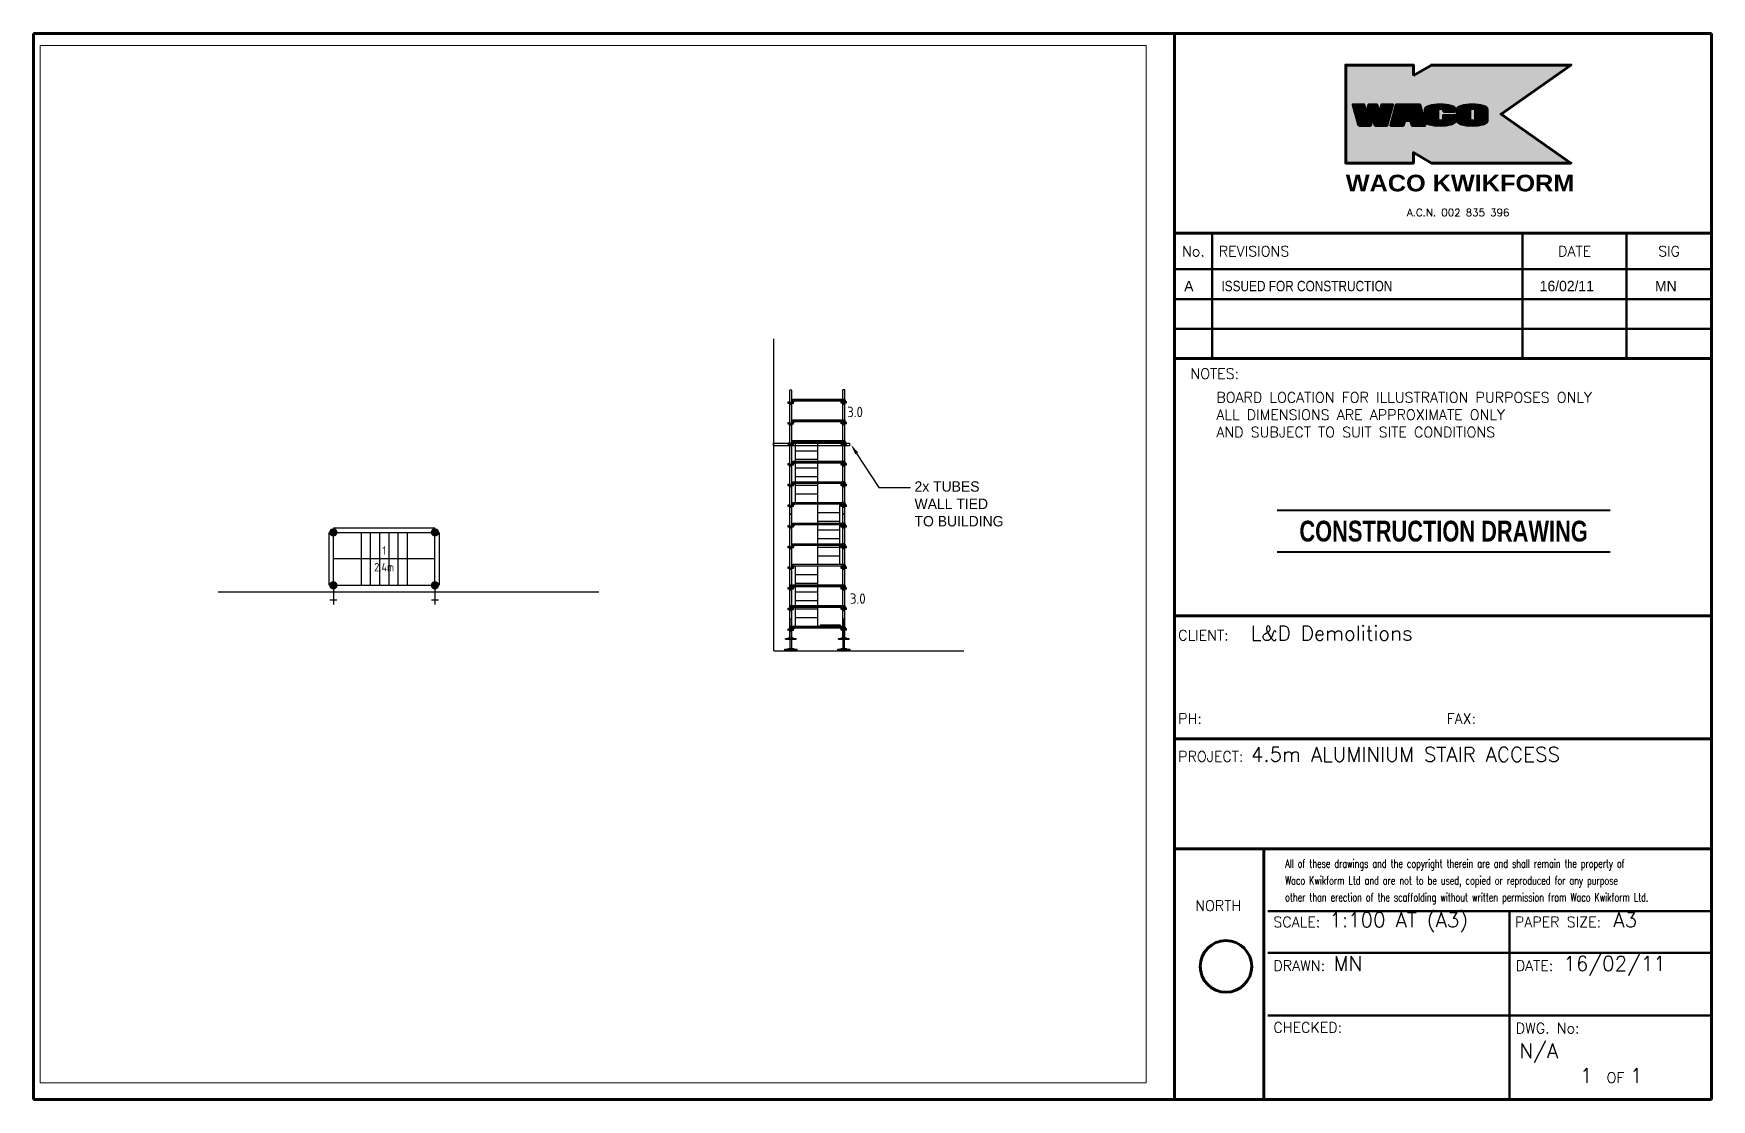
# Paper-space layout 'WACO Kwikform A3 Drawing Sheet No Ledgen' of a CAD drawing. Header units: millimetres. Extents: x 0 to 403, y 0 to 256.
# The model-space entities are those that its viewports show. They can reach past a viewport. Long polylines and large blocks are cut down to what shows.
import ezdxf
from ezdxf import colors
from ezdxf.entities.mleader import LeaderData, LeaderLine
from ezdxf.enums import TextEntityAlignment as Align
from ezdxf.math import Vec2, Vec3

# ---------------------------------------------------------------- set-up
doc = ezdxf.new("R2010")
doc.units = ezdxf.units.MM
doc.linetypes.add('KwikScaf_DASHED', pattern=[3.75, 2.5, -1.25])
doc.linetypes.add('KwikScaf_Line', pattern=[1, 1, 0])
doc.layers.get('0').update_dxf_attribs({"linetype": 'CONTINUOUS'})
for name, color, linetype in [('CONSTRUCTION', 7, 'CONTINUOUS'), ('KwikScaf Matrix', 7, 'CONTINUOUS'), ('KwikScaf Schematic', 7, 'CONTINUOUS'), ('KwikScaf Sections', 7, 'CONTINUOUS'), ('RED', 8, 'CONTINUOUS')]:
    doc.layers.add(name, color=color, linetype=linetype)
for name, color, linetype, lineweight in [('Sheet 018', 10, 'CONTINUOUS', 18), ('Sheet 025', 7, 'CONTINUOUS', 25), ('Sheet 035', 5, 'CONTINUOUS', 35), ('Sheet 050', 130, 'CONTINUOUS', 50), ('Sheet 070', 180, 'CONTINUOUS', 70)]:
    doc.layers.add(name, color=color, linetype=linetype, lineweight=lineweight)
doc.layers.add('Viewport', color=7, linetype='CONTINUOUS', plot=False)
doc.styles.add('ARCH', font='archd.shx', dxfattribs={"height": 250})
doc.styles.add('KwikScaf ISO', font='isocp.shx')
doc.styles.add('ROMANS', font='romans')
doc.styles.add('STAMP', font='ARIALBD.TTF')
doc.styles.add('WACO', font='')
doc.styles.get('WACO').set_extended_font_data('Arial Black')
pattern_1 = [(0, (0, 0), (0, 0.174625), [0.127, -0.047625]), (90, (0, 0), (-0.174625, 1.069234422681163e-17), [0.127, -0.047625])]

# ---------------------------------------------------------------- blocks, each defined once
blk = doc.blocks.new('REVDES')
at = {"style": 'ARCH'}
for tag, p in [('01', (2.307452727952295, 1.872837048815029)), ('03', (87.68326290768528, 1.872837048815029)), ('04', (115.3727178601732, 1.872837048815029))]:
    blk.add_attdef(tag, p, '', height=2.5, dxfattribs=at)
at = {"style": 'ARCH', "width": 0.85}
blk.add_attdef('02', (11.24883436304526, 1.872837048815029), '', height=2.5, dxfattribs=at)
blk = doc.blocks.new('CONSTRUCT')
at = {"layer": 'RED', "const_width": 100}
for points in [[(-7999.999999999993, 1000.000000000002), (8000.000000000007, 1000.000000000002)], [(-8000, -1000), (8000, -999.9999999999964)]]:
    blk.add_lwpolyline(points, dxfattribs=at)
at = {"layer": 'RED', "style": 'STAMP', "width": 0.75}
blk.add_text('CONSTRUCTION DRAWING', height=1000, dxfattribs=at).set_placement((0, 0), align=Align.MIDDLE)
blk = doc.blocks.new('REVISED TITLE')
at = {"layer": 'Sheet 025', "style": 'ROMANS'}
for s, p in [('CLIENT:', (-128.0498279852463, 110.1534623551543)), ('PH:', (-128.0498279852463, 90.15346235515432)), ('FAX:', (-63.59748607163732, 90.15346235515432)), ('PROJECT:', (-128.0498279852463, 81.06238052590771)), ('SCALE:', (-105.1948064830939, 41.33143520308323)), ('PAPER SIZE:', (-47.19480648309394, 41.33143520308323)), ('DRAWN:', (-105.1948064830939, 30.85301372103123)), ('DATE:', (-46.99157308244315, 30.85301372103123)), ('CHECKED:', (-105.1948064830939, 16.0386946920101)), ('DWG. No:', (-46.99157308244315, 15.85803246637835)), ('OF', (-25.1807061546387, 3.979074525860824))]:
    blk.add_text(s, height=2.5, dxfattribs=at).set_placement(p)
at = {"layer": 'Sheet 035', "style": 'ROMANS'}
for tag, p in [('CLIENT_CONTACT', (-110.6119119359905, 110.1534623551542)), ('COMPANY', (-110.6119119359905, 105.1534623551542)), ('ADDRESS_STREET', (-110.6119119359905, 100.1534623551542)), ('CITY', (-110.6119119359905, 95.15346235515423)), ('PHONE_NO.', (-110.6119119359905, 90.15346235515423)), ('FAX_NO.', (-46.1595700223815, 90.15346235515423)), ('PROJECT_TITLE:', (-110.6119119359905, 81.06238052590763)), ('PROJECT_DESCRIPTION', (-110.6119119359905, 76.06238052590763)), ('PROJECT_DESCRIPTION_2', (-110.6119119359905, 71.06238052590763)), ('PROJECT_DESCRIPTION_3', (-110.6119119359905, 66.06238052590763)), ('PROJECT_DESCRIPTION_4', (-110.6119119359905, 61.06238052590763)), ('SCALE', (-91.75689043383812, 41.33143520308315)), ('PAPER_SIZE', (-23.55522091750794, 41.33143520308315)), ('DRAFTSMAN', (-90.75689043383812, 30.85301372103115)), ('DATE', (-35.55365703318733, 30.85301372103115)), ('DWG_NO', (-46.15254205980159, 9.927966762711634))]:
    blk.add_attdef(tag, p, '', height=3.5, dxfattribs=at)
for tag, p in [('PAGE_NO.', (-30.05301076199925, 3.979074525860824)), ('OF_PAGES.', (-18.05301076199925, 3.979074525860824))]:
    blk.add_attdef(tag, text='', height=3.5, dxfattribs=at).set_placement(p, align=Align.CENTER)
blk = doc.blocks.new('WACO LOGO')
h = blk.add_hatch()
h.set_pattern_fill('ANGLE', color=140, scale=0.025, style=0)
h.set_pattern_definition(pattern_1)
h.paths.add_polyline_path([(493.6865790439111, 275.2650843444418), (494.2658797477366, 273.1031046849039), (497.0865245158074, 273.1031046849039), (498.4157824539661, 278.063962846476), (495.8186887724028, 278.063962846476), (495.2317538307079, 275.8734918233334), (494.6448188890133, 278.0639628464759), (492.7283391988088, 278.0639628464759), (492.1414042571141, 275.8734918233333), (491.554469315419, 278.0639628464759), (488.957375633856, 278.063962846476), (490.2866335720145, 273.1031046849039), (493.1072783400855, 273.1031046849039)])
h = blk.add_hatch()
h.set_pattern_fill('ANGLE', color=140, scale=0.025, style=0)
h.set_pattern_definition(pattern_1)
h.paths.add_polyline_path([(504.9649994299411, 278.063962846476), (499.3191983582365, 278.0639628464759), (497.9899404200778, 273.1031046849039), (501.0104786520712, 273.1031046849039), (501.332816473558, 274.3060858118931), (502.7867823868128, 274.3060858118931), (503.1091202082998, 273.1031046849039), (506.2942573680999, 273.1031046849039)])
h.paths.add_polyline_path([(502.142098894089, 276.7120773615401), (502.6042909886477, 274.9871529817897), (501.67990679953, 274.9871529817896)], flags=16)
h = blk.add_hatch()
h.set_pattern_fill('ANGLE', color=140, scale=0.025, style=0)
h.set_pattern_definition(pattern_1)
edge = h.paths.add_edge_path()
edge.add_ellipse((509.9696194084258, 276.8441062814665), major_axis=(-0.6583978019034475, 0), ratio=0.455651581965631, start_angle=180, end_angle=360, ccw=False)
edge.add_line((510.6280172103292, 276.8441062814661), (510.6280172103295, 276.4243361591614))
edge.add_line((510.6280172103295, 276.4243361591614), (513.4879303756703, 276.4243361591614))
edge.add_line((513.4879303756703, 276.4243361591614), (513.4879303756703, 276.9639628464759))
edge.add_ellipse((509.8772633327417, 276.963962846476), major_axis=(-3.610667042928525, 0), ratio=0.3046528486071202, start_angle=180, end_angle=360)
edge.add_line((506.2665962898132, 276.9639628464759), (506.2665962898134, 274.203104684903))
edge.add_ellipse((509.8772633327417, 274.2031046849039), major_axis=(-3.610667042928525, 0), ratio=0.3046528486071202, start_angle=0, end_angle=180)
edge.add_line((513.4879303756703, 274.2031046849042), (513.4879303756701, 275.4989191762972))
edge.add_line((513.4879303756701, 275.4989191762972), (510.6280172103296, 275.4989191762972))
edge.add_line((510.6280172103296, 275.4989191762972), (510.6280172103293, 274.4432469611477))
edge.add_ellipse((509.9696194084258, 274.4827713252667), major_axis=(-0.6583978019034475, 0), ratio=0.455651581965631, start_angle=0, end_angle=180, ccw=False)
edge.add_line((509.3112216065223, 274.4827713252665), (509.3112216065224, 276.8836306455854))
h = blk.add_hatch()
h.set_pattern_fill('ANGLE', color=140, scale=0.025, style=0)
h.set_pattern_definition(pattern_1)
edge = h.paths.add_edge_path()
edge.add_ellipse((517.5612923849794, 276.963962846476), major_axis=(-3.610667042928525, 0), ratio=0.3046528486071202, start_angle=180, end_angle=360)
edge.add_line((513.9506253420509, 276.9639628464758), (513.9506253420512, 274.2031046849027))
edge.add_ellipse((517.5612923849794, 274.2031046849039), major_axis=(-3.610667042928525, 0), ratio=0.3046528486071202, start_angle=0, end_angle=180)
edge.add_line((521.1719594279082, 274.2031046849049), (521.1719594279083, 276.9639628464747))
edge = h.paths.add_edge_path(flags=16)
edge.add_ellipse((517.6536484606638, 276.8441062814665), major_axis=(-0.6583978019034475, 0), ratio=0.455651581965631, start_angle=180, end_angle=360, ccw=False)
edge.add_line((518.3120462625673, 276.8441062814667), (518.312046262567, 274.4432469611473))
edge.add_ellipse((517.6536484606638, 274.4827713252667), major_axis=(-0.6583978019034475, 0), ratio=0.455651581965631, start_angle=0, end_angle=180, ccw=False)
edge.add_line((516.9952506587601, 274.4827713252678), (516.9952506587601, 276.8836306455852))
at = {"layer": 'Sheet 070'}
h = blk.add_hatch(color=51, dxfattribs=at)
h.paths.add_polyline_path([(501.67990679953, 274.9871529817896), (502.6042909886478, 274.9871529817897), (502.142098894089, 276.7120773615399)], flags=0)
h.paths.add_polyline_path([(506.2942573680998, 273.1031046849039), (504.9649994299411, 278.063962846476), (499.3191983582365, 278.0639628464759), (497.9899404200778, 273.1031046849039), (501.0104786520712, 273.1031046849039), (501.3328164735581, 274.3060858118931), (502.7867823868128, 274.3060858118931), (503.1091202082998, 273.1031046849039)], flags=16)
h.paths.add_polyline_path([(490.2866335720146, 273.1031046849039), (488.9573756338559, 278.063962846476), (491.5544693154191, 278.0639628464759), (492.1414042571141, 275.8734918233334), (492.728339198809, 278.063962846476), (494.6448188890131, 278.0639628464759), (495.2317538307079, 275.8734918233334), (495.8186887724028, 278.0639628464759), (498.4157824539661, 278.063962846476), (497.0865245158075, 273.1031046849039), (494.2658797477366, 273.1031046849039), (493.686579043911, 275.2650843444418), (493.1072783400855, 273.1031046849039)], flags=16)
h.paths.add_polyline_path([(503.4423537131524, 285.0615872322845), (503.4423537131527, 287.5615872322844), (487.1923537131524, 287.5615872322844), (487.1923537131527, 264.0615872322844), (503.4423537131527, 264.0615872322844), (503.4423537131524, 266.5615872322845), (507.7724807320747, 264.0615872322844), (541.2724807320747, 264.0615872322844), (524.4917416528549, 275.8115872322845), (541.2724807320747, 287.5615872322844), (507.7724807320747, 287.5615872322844)])
edge = h.paths.add_edge_path(flags=16)
edge.add_line((510.6280172103293, 274.4827713252667), (510.6280172103295, 275.4989191762972))
edge.add_line((510.6280172103295, 275.4989191762972), (513.4879303756702, 275.4989191762972))
edge.add_line((513.4879303756702, 275.4989191762972), (513.4879303756702, 274.2031046849039))
edge.add_ellipse((509.8772633327417, 274.2031046849039), major_axis=(-3.610667042928525, 0), ratio=0.3046528486071202, start_angle=0, end_angle=180, ccw=False)
edge.add_line((506.2665962898134, 274.2031046849039), (506.2665962898132, 276.963962846476))
edge.add_ellipse((509.8772633327417, 276.963962846476), major_axis=(-3.610667042928525, 0), ratio=0.3046528486071202, start_angle=180, end_angle=360, ccw=False)
edge.add_line((513.4879303756702, 276.963962846476), (513.4879303756702, 276.4243361591614))
edge.add_line((513.4879303756702, 276.4243361591614), (510.6280172103293, 276.4243361591614))
edge.add_line((510.6280172103295, 276.4243361591614), (510.6280172103293, 276.8441062814665))
edge.add_ellipse((509.9696194084258, 276.8441062814665), major_axis=(-0.6583978019034475, 0), ratio=0.455651581965631, start_angle=180, end_angle=360)
edge.add_line((509.3112216065224, 276.8441062814665), (509.3112216065224, 274.4827713252667))
edge.add_ellipse((509.9696194084258, 274.4827713252667), major_axis=(-0.6583978019034475, 0), ratio=0.455651581965631, start_angle=0, end_angle=180)
edge = h.paths.add_edge_path(flags=16)
edge.add_ellipse((517.5612923849794, 274.2031046849039), major_axis=(-3.610667042928525, 0), ratio=0.3046528486071202, start_angle=0, end_angle=180, ccw=False)
edge.add_line((513.9506253420511, 274.2031046849039), (513.9506253420509, 276.963962846476))
edge.add_ellipse((517.5612923849794, 276.963962846476), major_axis=(-3.610667042928525, 0), ratio=0.3046528486071202, start_angle=180, end_angle=360, ccw=False)
edge.add_line((521.1719594279082, 276.963962846476), (521.1719594279082, 274.2031046849039))
edge = h.paths.add_edge_path(flags=0)
edge.add_line((516.9952506587601, 276.8441062814665), (516.9952506587601, 274.4827713252667))
edge.add_ellipse((517.6536484606638, 274.4827713252667), major_axis=(-0.6583978019034475, 0), ratio=0.455651581965631, start_angle=0, end_angle=180)
edge.add_line((518.312046262567, 274.4827713252667), (518.3120462625673, 276.8441062814665))
edge.add_ellipse((517.6536484606638, 276.8441062814665), major_axis=(-0.6583978019034475, 0), ratio=0.455651581965631, start_angle=180, end_angle=360)
for p, q in [((506.2665962898132, 276.963962846476), (506.2665962898134, 274.2031046849039)), ((509.3112216065224, 276.8441062814665), (509.3112216065224, 274.4827713252667)), ((510.6280172103293, 276.8441062814665), (510.6280172103295, 276.4243361591614)), ((510.6280172103293, 276.4243361591614), (513.4879303756702, 276.4243361591614)), ((513.4879303756702, 276.4243361591614), (513.4879303756702, 276.963962846476)), ((513.9506253420509, 276.963962846476), (513.9506253420511, 274.2031046849039)), ((516.9952506587601, 276.8441062814665), (516.9952506587601, 274.4827713252667)), ((518.3120462625673, 276.8441062814665), (518.312046262567, 274.4827713252667)), ((521.1719594279082, 274.2031046849039), (521.1719594279082, 276.963962846476))]:
    blk.add_line(p, q, dxfattribs=at)
at = {"layer": 'Sheet 070', "color": 7}
blk.add_lwpolyline([(503.4423537131524, 285.0615872322845), (503.4423537131527, 287.5615872322844), (487.1923537131524, 287.5615872322844), (487.1923537131527, 264.0615872322844), (503.4423537131527, 264.0615872322844), (503.4423537131524, 266.5615872322845), (507.7724807320747, 264.0615872322844), (541.2724807320747, 264.0615872322844), (524.4917416528549, 275.8115872322845), (541.2724807320747, 287.5615872322844), (507.7724807320747, 287.5615872322844)], close=True, dxfattribs=at)
at = {"layer": 'Sheet 070'}
for points in [[(490.2866335720146, 273.1031046849039), (488.9573756338559, 278.063962846476), (491.5544693154191, 278.0639628464759), (492.1414042571141, 275.8734918233334), (492.728339198809, 278.063962846476), (494.6448188890131, 278.0639628464759), (495.2317538307079, 275.8734918233334), (495.8186887724028, 278.0639628464759), (498.4157824539661, 278.063962846476), (497.0865245158075, 273.1031046849039), (494.2658797477366, 273.1031046849039), (493.686579043911, 275.2650843444418), (493.1072783400855, 273.1031046849039), (490.2866335720146, 273.1031046849039)], [(506.2942573680998, 273.1031046849039), (504.9649994299411, 278.063962846476), (499.3191983582365, 278.0639628464759), (497.9899404200778, 273.1031046849039), (501.0104786520712, 273.1031046849039), (501.3328164735581, 274.3060858118931), (502.7867823868128, 274.3060858118931), (503.1091202082998, 273.1031046849039)], [(501.67990679953, 274.9871529817896), (502.6042909886478, 274.9871529817897), (502.142098894089, 276.7120773615399)]]:
    blk.add_lwpolyline(points, close=True, dxfattribs=at)
blk.add_lwpolyline([(510.6280172103293, 274.4827713252667), (510.6280172103295, 275.4989191762972), (513.4879303756702, 275.4989191762972), (513.4879303756702, 274.2031046849039)], dxfattribs=at)
for centre, major_axis, ratio in [((509.8772633327417, 276.963962846476), (-3.610667042928525, 0), 0.3046528486071202), ((517.5612923849794, 276.963962846476), (-3.610667042928525, 0), 0.3046528486071202), ((509.9696194084258, 276.8441062814665), (-0.6583978019034475, 0), 0.455651581965631), ((517.6536484606638, 276.8441062814665), (-0.6583978019034475, 0), 0.455651581965631)]:
    blk.add_ellipse(centre, major_axis=major_axis, ratio=ratio, start_param=3.141592653589793, end_param=6.283185307179586, dxfattribs=at)
at = {"layer": 'Sheet 070', "extrusion": (0, 0, -1)}
for centre, major_axis, ratio in [((509.8772633327417, 274.2031046849039), (-3.610667042928525, 0), 0.3046528486071202), ((509.9696194084258, 274.4827713252667), (-0.6583978019034475, 0), 0.455651581965631), ((517.5612923849794, 274.2031046849039), (-3.610667042928525, 0), 0.3046528486071202), ((517.6536484606638, 274.4827713252667), (-0.6583978019034475, 0), 0.455651581965631)]:
    blk.add_ellipse(centre, major_axis=major_axis, ratio=ratio, start_param=3.141592653589793, end_param=6.283185307179586, dxfattribs=at)
blk = doc.blocks.new('2D Standard 3 Metre')
at = {"layer": 'KwikScaf Matrix', "color": 0, "extrusion": (0, 1, 0)}
for p, q in [((-185, -24), (-185, 24)), ((-185, 23.99999999999991), (-8, 23.99999999999992)), ((-33, 15.69597828178985), (7, 15.69597828178985)), ((-33, 15.69597828178985), (-33, 5.802757619455262)), ((-33, 5.802757619455264), (-33, -5.802757619455335)), ((-8.000000000000064, 63.99999999999984), (-8.000000000000064, 59.5257798038556)), ((-8.000000000000064, 63.99999999999984), (31.99999999999994, 63.99999999999984)), ((-8.000000000000064, 59.5257798038556), (-8.000000000000064, 21.90045442319456)), ((-8.000000000000064, 21.90045442319456), (31.99999999999994, 21.90045442319456)), ((-8.000000000000064, 21.90045442319456), (-8.000000000000064, 18.15588790936921)), ((32, 18.15588790936921), (-8, 18.15588790936921)), ((7, 5.802757619455262), (7, 15.69597828178985)), ((7, -5.802757619455335), (7, 5.802757619455264)), ((31.99999999999994, 59.5257798038556), (31.99999999999994, 63.99999999999984)), ((31.99999999999994, 21.90045442319456), (31.99999999999994, 59.5257798038556)), ((32, 23.99999999999993), (487, 23.99999999999995)), ((31.99999999999994, 18.15588790936921), (31.99999999999994, 21.90045442319456)), ((462, 15.69597828178985), (462, 5.802757619455262)), ((462, 15.69597828178985), (502, 15.69597828178985)), ((462, 5.802757619455264), (462, -5.802757619455335)), ((486.9999999999999, 63.99999999999984), (486.9999999999999, 59.5257798038556)), ((486.9999999999999, 63.99999999999984), (526.9999999999999, 63.99999999999984)), ((486.9999999999999, 59.5257798038556), (486.9999999999999, 21.90045442319456)), ((486.9999999999999, 21.90045442319456), (526.9999999999999, 21.90045442319456)), ((486.9999999999999, 21.90045442319456), (486.9999999999999, 18.15588790936924)), ((526.9999999999998, 18.15588790936924), (487, 18.15588790936924)), ((502, 5.802757619455262), (502, 15.69597828178985)), ((502, -5.802757619455335), (502, 5.802757619455264)), ((526.9999999999999, 59.5257798038556), (526.9999999999999, 63.99999999999984)), ((526.9999999999999, 21.90045442319456), (526.9999999999999, 59.5257798038556)), ((527, 23.99999999999996), (982, 23.99999999999999)), ((526.9999999999999, 18.15588790936924), (526.9999999999999, 21.90045442319456)), ((957, 15.69597828178985), (997, 15.69597828178985)), ((957, 15.69597828178985), (957, 5.802757619455262)), ((957, 5.802757619455264), (957, -5.802757619455335)), ((981.9999999999999, 63.99999999999984), (981.9999999999999, 59.5257798038556)), ((981.9999999999999, 63.99999999999984), (1022, 63.99999999999984)), ((981.9999999999999, 59.5257798038556), (981.9999999999999, 21.90045442319456)), ((981.9999999999999, 21.90045442319456), (1022, 21.90045442319456)), ((981.9999999999999, 21.90045442319456), (981.9999999999999, 18.15588790936927)), ((1022, 18.15588790936927), (981.9999999999999, 18.15588790936927)), ((997, 5.802757619455262), (997, 15.69597828178985)), ((997, -5.802757619455335), (997, 5.802757619455264)), ((1022, 59.5257798038556), (1022, 63.99999999999984)), ((1022, 21.90045442319456), (1022, 59.5257798038556)), ((1022, 23.99999999999999), (1477, 24.00000000000001)), ((1022, 18.15588790936927), (1022, 21.90045442319456)), ((1452, 15.69597828178985), (1492, 15.69597828178985)), ((1452, 15.69597828178985), (1452, 5.802757619455262)), ((1452, 5.802757619455264), (1452, -5.802757619455335)), ((1477, 63.99999999999984), (1477, 59.5257798038556)), ((1477, 63.99999999999984), (1517, 63.99999999999984)), ((1477, 59.5257798038556), (1477, 21.90045442319456)), ((1477, 21.90045442319456), (1517, 21.90045442319456)), ((1477, 21.90045442319456), (1477, 18.1558879093693)), ((1517, 18.15588790936931), (1477, 18.1558879093693)), ((1492, 5.802757619455262), (1492, 15.69597828178985)), ((1492, -5.802757619455335), (1492, 5.802757619455264)), ((1517, 59.5257798038556), (1517, 63.99999999999984)), ((1517, 21.90045442319456), (1517, 59.5257798038556)), ((1517, 24.00000000000002), (1972, 24.00000000000005)), ((1517, 18.1558879093693), (1517, 21.90045442319456)), ((1947, 15.69597828178985), (1987, 15.69597828178985)), ((1947, 15.69597828178985), (1947, 5.802757619455262)), ((1947, 5.802757619455264), (1947, -5.802757619455335)), ((1972, 63.99999999999984), (1972, 59.5257798038556)), ((1972, 63.99999999999984), (2012, 63.99999999999984)), ((1972, 59.5257798038556), (1972, 21.90045442319456)), ((1972, 21.90045442319456), (2012, 21.90045442319456)), ((1972, 21.90045442319456), (1972, 18.15588790936933)), ((2012, 18.15588790936933), (1972, 18.15588790936933)), ((1987, 5.802757619455262), (1987, 15.69597828178985)), ((1987, -5.802757619455335), (1987, 5.802757619455264)), ((2012, 59.5257798038556), (2012, 63.99999999999984)), ((2012, 21.90045442319456), (2012, 59.5257798038556)), ((2012, 24.00000000000005), (2467, 24.00000000000007)), ((2012, 18.15588790936933), (2012, 21.90045442319456)), ((2442, 15.69597828178985), (2442, 5.802757619455262)), ((2442, 15.69597828178985), (2482, 15.69597828178985)), ((2442, 5.802757619455264), (2442, -5.802757619455335)), ((2467, 63.99999999999984), (2467, 59.5257798038556)), ((2467, 63.99999999999984), (2507, 63.99999999999984)), ((2467, 59.5257798038556), (2467, 21.90045442319456)), ((2467, 21.90045442319456), (2507, 21.90045442319456)), ((2467, 21.90045442319456), (2467, 18.15588790936936)), ((2507, 18.15588790936937), (2467, 18.15588790936936)), ((2482, 5.802757619455262), (2482, 15.69597828178985)), ((2482, -5.802757619455335), (2482, 5.802757619455264)), ((2507, 59.5257798038556), (2507, 63.99999999999984)), ((2507, 21.90045442319456), (2507, 59.5257798038556)), ((2507, 24.00000000000008), (2787, 24.0000000000001)), ((2507, 18.15588790936936), (2507, 21.90045442319456)), ((2787, 24.00000000000023), (2787, -23.99999999999977)), ((-185, -24.00000000000009), (-8, -24.00000000000008)), ((-33, -5.802757619455335), (-33, -15.69597828178984)), ((-33, -15.69597828178984), (7, -15.69597828178984)), ((-8, -18.15588790936935), (32, -18.15588790936935)), ((-8.000000000000064, -18.15588790936935), (-8.000000000000064, -21.90045442319479)), ((-8.000000000000064, -21.90045442319479), (-8.000000000000064, -59.52577980385585)), ((-8.000000000000064, -21.90045442319479), (31.99999999999994, -21.90045442319479)), ((-8.000000000000064, -59.52577980385584), (-8.000000000000064, -64.00000000000011)), ((-8.000000000000064, -64.00000000000011), (31.99999999999994, -64.00000000000011)), ((7, -15.69597828178984), (7, -5.802757619455335)), ((31.99999999999994, -21.90045442319479), (31.99999999999994, -18.15588790936934)), ((31.99999999999994, -59.52577980385585), (31.99999999999994, -21.90045442319479)), ((32, -24.00000000000007), (487, -24.00000000000005)), ((31.99999999999994, -64.00000000000011), (31.99999999999994, -59.52577980385584)), ((462, -5.802757619455335), (462, -15.69597828178984)), ((462, -15.69597828178984), (502, -15.69597828178984)), ((487, -18.15588790936932), (526.9999999999998, -18.15588790936932)), ((486.9999999999999, -18.15588790936931), (486.9999999999999, -21.90045442319479)), ((486.9999999999999, -21.90045442319479), (486.9999999999999, -59.52577980385585)), ((486.9999999999999, -21.90045442319479), (526.9999999999999, -21.90045442319479)), ((486.9999999999999, -59.52577980385584), (486.9999999999999, -64.00000000000011)), ((486.9999999999999, -64.00000000000011), (526.9999999999999, -64.00000000000011)), ((502, -15.69597828178984), (502, -5.802757619455335)), ((526.9999999999999, -21.90045442319479), (526.9999999999999, -18.15588790936931)), ((526.9999999999999, -59.52577980385585), (526.9999999999999, -21.90045442319479)), ((527, -24.00000000000004), (982, -24.00000000000001)), ((526.9999999999999, -64.00000000000011), (526.9999999999999, -59.52577980385584)), ((957, -5.802757619455335), (957, -15.69597828178984)), ((957, -15.69597828178984), (997, -15.69597828178984)), ((981.9999999999999, -18.15588790936929), (1022, -18.15588790936929)), ((981.9999999999999, -18.15588790936928), (981.9999999999999, -21.90045442319479)), ((981.9999999999999, -21.90045442319479), (981.9999999999999, -59.52577980385585)), ((981.9999999999999, -21.90045442319479), (1022, -21.90045442319479)), ((981.9999999999999, -59.52577980385584), (981.9999999999999, -64.00000000000011)), ((981.9999999999999, -64.00000000000011), (1022, -64.00000000000011)), ((997, -15.69597828178984), (997, -5.802757619455335)), ((1022, -21.90045442319479), (1022, -18.15588790936928)), ((1022, -59.52577980385585), (1022, -21.90045442319479)), ((1022, -24.00000000000001), (1477, -23.99999999999999)), ((1022, -64.00000000000011), (1022, -59.52577980385584)), ((1452, -5.802757619455335), (1452, -15.69597828178984)), ((1452, -15.69597828178984), (1492, -15.69597828178984)), ((1477, -18.15588790936926), (1517, -18.15588790936926)), ((1477, -18.15588790936926), (1477, -21.90045442319479)), ((1477, -21.90045442319479), (1477, -59.52577980385585)), ((1477, -21.90045442319479), (1517, -21.90045442319479)), ((1477, -59.52577980385584), (1477, -64.00000000000011)), ((1477, -64.00000000000011), (1517, -64.00000000000011)), ((1492, -15.69597828178984), (1492, -5.802757619455335)), ((1517, -21.90045442319479), (1517, -18.15588790936926)), ((1517, -59.52577980385585), (1517, -21.90045442319479)), ((1517, -23.99999999999998), (1972, -23.99999999999995)), ((1517, -64.00000000000011), (1517, -59.52577980385584)), ((1947, -5.802757619455335), (1947, -15.69597828178984)), ((1947, -15.69597828178984), (1987, -15.69597828178984)), ((1972, -18.15588790936923), (2012, -18.15588790936923)), ((1972, -18.15588790936923), (1972, -21.90045442319479)), ((1972, -21.90045442319479), (1972, -59.52577980385585)), ((1972, -21.90045442319479), (2012, -21.90045442319479)), ((1972, -59.52577980385584), (1972, -64.00000000000011)), ((1972, -64.00000000000011), (2012, -64.00000000000011)), ((1987, -15.69597828178984), (1987, -5.802757619455335)), ((2012, -21.90045442319479), (2012, -18.15588790936923)), ((2012, -59.52577980385585), (2012, -21.90045442319479)), ((2012, -23.99999999999995), (2467, -23.99999999999993)), ((2012, -64.00000000000011), (2012, -59.52577980385584)), ((2442, -5.802757619455335), (2442, -15.69597828178984)), ((2442, -15.69597828178984), (2482, -15.69597828178984)), ((2467, -18.1558879093692), (2507, -18.15588790936919)), ((2467, -18.1558879093692), (2467, -21.90045442319479)), ((2467, -21.90045442319479), (2467, -59.52577980385585)), ((2467, -21.90045442319479), (2507, -21.90045442319479)), ((2467, -59.52577980385584), (2467, -64.00000000000011)), ((2467, -64.00000000000011), (2507, -64.00000000000011)), ((2482, -15.69597828178984), (2482, -5.802757619455335)), ((2507, -21.90045442319479), (2507, -18.15588790936919)), ((2507, -59.52577980385585), (2507, -21.90045442319479)), ((2507, -23.99999999999992), (2787, -23.9999999999999)), ((2507, -64.00000000000011), (2507, -59.52577980385584))]:
    blk.add_line(p, q, dxfattribs=at)
blk = doc.blocks.new('2D Jack Adjustable Screw')
at = {"color": 0, "extrusion": (1, -1.836909530733566e-16, 2.304462926789514e-16)}
for p, q in [((-265.5, 100.0000000000001), (-273.5, 100.0000000000001)), ((-273.5, 100.0000000000001), (-273.5, -51.99999999999994)), ((-265.5, 100.0000000000001), (-265.5, -51.99999999999994)), ((-265.5, 42.50000000000004), (-40, 42.49999999999999)), ((-265.5, 5.500000000000057), (-40, 5.499999999999979)), ((-39.99999999999999, 87.74999999999997), (-34.99999999999999, 87.74999999999997)), ((-39.99999999999999, 87.74999999999997), (-40, 24)), ((-40, 24), (-40.00000000000001, -39.75000000000004)), ((-34.99999999999999, 151.5), (-19.99999999999999, 151.5)), ((-35, 62.24999999999994), (-34.99999999999999, 151.5)), ((-35, 62.24999999999997), (-20, 62.24999999999997)), ((-20, 62.24999999999994), (-19.99999999999999, 151.5)), ((-19.99999999999999, 87.74999999999997), (5.541343751046259e-15, 87.74999999999997)), ((-2.265521754571391e-15, 24), (5.541343751046259e-15, 87.74999999999997)), ((-3.82489686955305e-31, 42.49999999999998), (454.5, 42.49999999999991)), ((-1.007238726018905e-14, -39.75000000000004), (-2.265521754571391e-15, 24)), ((-7.888609052210118e-31, 5.499999999999964), (454.5, 5.499999999999908)), ((454.5, 23.99999999999991), (454.5, 42.49999999999991)), ((454.5, 5.499999999999908), (454.5, 23.99999999999991)), ((-265.5, -51.99999999999994), (-273.5, -51.99999999999994)), ((-40.00000000000001, -39.75000000000004), (-35.00000000000001, -39.75000000000004)), ((-20.00000000000001, -14.24999999999996), (-35.00000000000001, -14.24999999999995)), ((-35.00000000000005, -103.5), (-35.00000000000001, -14.24999999999995)), ((-35.00000000000005, -103.5), (-20.00000000000005, -103.5)), ((-20.00000000000005, -103.5), (-20.00000000000001, -14.24999999999996)), ((-20.00000000000001, -39.75000000000004), (-1.007238726018905e-14, -39.75000000000004))]:
    blk.add_line(p, q, dxfattribs=at)
blk = doc.blocks.new('2D Transom 1.2 Metre')
at = {"color": 0, "extrusion": (0, 1, -1.836909530733566e-16)}
for p, q in [((8.041122160552846e-30, 50.00000000000006), (20, 50.00000000000004)), ((8.041122160552846e-30, -24.99999999999996), (6.172840016915872e-14, 50.00000000000006)), ((50, 1.06581410364015e-14), (13.33333333333326, 0)), ((20, 50.00000000000006), (16.66666666666665, 25.0000000000001)), ((16.66666666666674, 25.00000000000009), (25, 25.00000000000007)), ((1197, 62.99999999999977), (25, 62.99999999999977)), ((25, 62.99999999999977), (25, 29.99999999999979)), ((1197, 29.99999999999978), (25, 29.99999999999978)), ((25, 29.99999999999978), (25, 24.99999999999976)), ((1197, 24.99999999999976), (25, 24.99999999999976)), ((50, 25.00000000000002), (49.99999999999999, 1.06581410364015e-14)), ((1172, 24.99999999999978), (1172, -2.309263891220326e-13)), ((1197, 29.99999999999979), (1197, 62.99999999999977)), ((1197, 24.99999999999976), (1197, 29.99999999999978)), ((1205.333333333333, 24.99999999999983), (1197, 24.99999999999982)), ((1202, 49.9999999999998), (1205.333333333333, 24.99999999999984)), ((1222, 49.9999999999998), (1202, 49.9999999999998)), ((1222, -25.00000000000023), (1222, 49.9999999999998)), ((10, -24.99999999999998), (8.041122160552846e-30, -24.99999999999997)), ((13.33333333333326, -3.552713678800501e-15), (9.999999999999934, -24.99999999999998)), ((1172, -2.309263891220326e-13), (1208.666666666667, -2.593480985524366e-13)), ((1208.666666666667, -2.593480985524366e-13), (1212, -25.00000000000023)), ((1212, -25.00000000000023), (1222, -25.00000000000023))]:
    blk.add_line(p, q, dxfattribs=at)
blk = doc.blocks.new('Aly Stair Section')
for p, q in [((0, 0), (0, -1446.999999999942)), ((531.6137957561295, 5.820766091346741e-11), (531.6137957561295, -1446.999999999942)), ((0, -206.7000000000116), (531.6137957561295, -206.7000000000116)), ((0, -413.4000000000233), (531.6137957561295, -413.4000000000233)), ((0, -620.1000000000349), (531.6137957561295, -620.1000000000349)), ((0, -826.8000000000466), (531.6137957561295, -826.8000000000466)), ((0, -1033.500000000058), (531.6137957561295, -1033.500000000058)), ((0, -1240.20000000007), (531.6137957561295, -1240.20000000007))]:
    blk.add_line(p, q)
blk = doc.blocks.new('Aly Stair Tower Section')
at = {"color": 3, "const_width": 50}
for points in [[(1440, 6003.270000000019, -1), (1390, 6003.270000000019, -1)], [(1440, 5508.270000000019, -1), (1390, 5508.270000000019, -1)], [(1440, 5013.270000000019, -1), (1390, 5013.270000000019, -1)], [(1440, 4518.270000000019, -1), (1390, 4518.270000000019, -1)], [(1440, 4023.26999999996, -1), (1390, 4023.26999999996, -1)], [(1440, 3528.270000000019, -1), (1390, 3528.270000000019, -1)], [(1440, 3031.270000000019, -1), (1390, 3031.270000000019, -1)], [(1440, 2536.270000000019, -1), (1390, 2536.270000000019, -1)], [(1440, 2041.270000000019, -1), (1390, 2041.270000000019, -1)], [(170, 1544.659999999974, -1), (120, 1544.659999999974, -1)], [(1440, 1546.26999999996, -1), (1390, 1546.26999999996, -1)], [(170, 1049.659999999974, -1), (120, 1049.659999999974, -1)], [(1440, 1051.270000000019, -1), (1390, 1051.270000000019, -1)], [(1440, 556.2700000000186, -1), (1390, 556.2700000000186, -1)]]:
    blk.add_lwpolyline(points, format="xyb", close=True, dxfattribs=at)
at = {"layer": 'KwikScaf Sections', "color": 3, "const_width": 50}
blk.add_lwpolyline([(170, 554, -1), (120, 554, -1)], format="xyb", close=True, dxfattribs=at)
at = {"layer": 'KwikScaf Sections', "color": 20}
for points in [[(1081.915119597223, 557.2700000000186), (851.9151195972227, 557.2700000000186), (851.9151195972227, 621.2700000000186), (1081.915119597223, 621.2700000000186)], [(1323.915119597223, 557.2700000000186), (1093.915119597223, 557.2700000000186), (1093.915119597223, 621.2700000000186), (1323.915119597223, 621.2700000000186)]]:
    blk.add_lwpolyline(points, close=True, dxfattribs=at)
at = {"layer": 'KwikScaf Sections', "color": 200}
for points in [[(290, 0), (0, 0), (0, 38), (290, 38)], [(1560, 2.270000000018626), (1270, 2.270000000018626), (1270, 40.27000000001863), (1560, 40.27000000001863)]]:
    blk.add_lwpolyline(points, close=True, dxfattribs=at)
at = {"color": 3, "xscale": -1}
for p in [(1391, 5974.270000000019), (1391, 5479.270000000019), (1391, 4984.270000000019), (1391, 4489.270000000019), (1391, 3994.26999999996), (1391, 3499.270000000019), (1391, 3002.270000000019), (1391, 2507.270000000019), (1391, 2012.270000000019), (1391, 1517.26999999996), (1391, 1022.270000000019), (1391, 527.2700000000186)]:
    blk.add_blockref('2D Transom 1.2 Metre', p, dxfattribs=at)
for p in [(248.3862042438705, 5009.26999999996), (780, 3522.26999999996), (248.3862042438705, 2037.26999999996)]:
    blk.add_blockref('Aly Stair Section', p)
at = {"layer": 'KwikScaf Sections', "color": 180, "xscale": -1, "rotation": 270}
for p in [(145, 3470), (1415, 3472.270000000019), (145, 498), (1415, 500.2700000000186)]:
    blk.add_blockref('2D Standard 3 Metre', p, dxfattribs=at)
at = {"layer": 'KwikScaf Sections', "color": 190, "xscale": -1, "rotation": 270}
for p in [(121, 311.5), (1391, 313.7700000000186)]:
    blk.add_blockref('2D Jack Adjustable Screw', p, dxfattribs=at)
at = {"layer": 'KwikScaf Sections', "color": 7, "style": 'KwikScaf ISO'}
for p in [(2158.876170339034, 5731.622460940969), (2224.889059327979, 1251.577588971704)]:
    blk.add_text('  3.0  ', height=250, dxfattribs=at).set_placement(p, align=Align.MIDDLE_RIGHT)

msp = doc.modelspace()

# ---------------------------------------------------------------- linework, layer by layer
for p, q in [((55691.68108501317, 2025.830797577757), (55691.68108501317, 9516.535553917893)), ((42353.60619225498, 3437.356465305122), (51490.61998535244, 3437.356465305122)), ((55691.68108501317, 2025.830797577757), (60257.59275467807, 2025.830797577757))]:
    msp.add_line(p, q)
at = {"color": 3}
for p, q in [((45032.19777001322, 3251.943909959729), (45203.04223392953, 3251.943909959729)), ((45117.62000197137, 3597.643338091435), (47556.62000197137, 3597.643338091435)), ((45117.62000197137, 3597.643338091435), (45117.62000197137, 3133.489816585839)), ((47471.19777001322, 3251.943909959729), (47642.04223392953, 3251.943909959729)), ((47556.62000197137, 3597.643338091435), (47556.62000197137, 3133.489816585839))]:
    msp.add_line(p, q, dxfattribs=at)
msp.add_lwpolyline([(55690.80108703805, 7006.449911805263), (57512.21537249407, 7006.449911805263), (57512.21537249407, 6942.143773776254), (55690.80108703805, 6942.143773776254)], close=True)
at = {"layer": 'KwikScaf Schematic', "color": 3, "linetype": 'KwikScaf_DASHED'}
for p, q in [((45017.62000197137, 3597.643338091439), (45017.62000197137, 4867.643338091439)), ((47556.62000197137, 4967.643338091439), (45117.62000197137, 4967.643338091439)), ((47656.62000197137, 4867.643338091439), (47656.62000197137, 3597.643338091439))]:
    msp.add_line(p, q, dxfattribs=at)
at = {"layer": 'KwikScaf Schematic', "color": 3, "linetype": 'KwikScaf_Line'}
for p, q in [((45117.62000197137, 4867.643338091439), (47556.62000197137, 4867.643338091439)), ((45117.62000197137, 3597.643338091439), (45117.62000197137, 4867.643338091439)), ((45782.80182015319, 4867.643338091439), (45782.80182015319, 3597.643338091439)), ((46004.52909288046, 4867.643338091439), (46004.52909288046, 3597.643338091439)), ((46226.25636560773, 4867.643338091439), (46226.25636560773, 3597.643338091439)), ((46447.98363833501, 4867.643338091439), (46447.98363833501, 3597.643338091439)), ((46669.71091106228, 4867.643338091439), (46669.71091106228, 3597.643338091439)), ((46891.43818378956, 4867.643338091439), (46891.43818378956, 3597.643338091439)), ((47556.62000197137, 3597.643338091439), (47556.62000197137, 4867.643338091439)), ((47556.62000197137, 4232.643338091439), (45117.62000197137, 4232.643338091439))]:
    msp.add_line(p, q, dxfattribs=at)
at = {"layer": 'KwikScaf Schematic', "color": 3, "linetype": 'KwikScaf_Line', "const_width": 100}
for points in [[(45117.62000197137, 4917.643338091439, -0.1989123673796598), (45152.9753410307, 4902.998677150766, -0.1989123673796582), (45167.62000197137, 4867.643338091439, -0.1989123673796596), (45152.9753410307, 4832.287999032112, -0.1989123673796604), (45117.62000197137, 4817.643338091439, -0.1989123673796604), (45082.26466291204, 4832.287999032112, -0.1989123673796596), (45067.62000197137, 4867.643338091439, -0.1989123673796582), (45082.26466291204, 4902.998677150766, -0.1989123673796598)], [(45117.62000197137, 3647.643338091439, -0.198912367379658), (45152.9753410307, 3632.998677150766, -0.198912367379658), (45167.62000197137, 3597.643338091439, -0.198912367379658), (45152.9753410307, 3562.287999032111, -0.198912367379658), (45117.62000197137, 3547.643338091439, -0.198912367379658), (45082.26466291204, 3562.287999032111, -0.198912367379658), (45067.62000197137, 3597.643338091439, -0.198912367379658), (45082.26466291204, 3632.998677150766, -0.198912367379658)]]:
    msp.add_lwpolyline(points, format="xyb", close=True, dxfattribs=at)
at = {"layer": 'KwikScaf Schematic', "color": 3, "linetype": 'KwikScaf_Line'}
for points in [[(47556.62000197137, 4917.643338091439, 100, 99.99999999999999, -0.1989123673796593), (47591.9753410307, 4902.998677150767, 99.99999999999999, 100, -0.1989123673796627), (47606.62000197137, 4867.643338091439, 100, 99.99999999999999, -0.1989123673796627), (47591.9753410307, 4832.287999032111, 99.99999999999999, 100, -0.1989123673796593), (47556.62000197137, 4817.643338091439, 100, 100, -0.1989123673796575), (47521.26466291204, 4832.287999032112, 100, 100, -0.1989123673796525), (47506.62000197137, 4867.643338091439, 100, 100, -0.1989123673796536), (47521.26466291204, 4902.998677150766, 100, 100, -0.1989123673796603)], [(47556.62000197137, 3647.643338091439, 100, 99.99999999999999, -0.1989123673796593), (47591.9753410307, 3632.998677150766, 99.99999999999999, 100, -0.1989123673796627), (47606.62000197137, 3597.643338091439, 100, 99.99999999999999, -0.1989123673796627), (47591.9753410307, 3562.287999032111, 99.99999999999999, 100, -0.1989123673796593), (47556.62000197137, 3547.643338091439, 100, 100, -0.1989123673796575), (47521.26466291204, 3562.287999032112, 100, 100, -0.1989123673796525), (47506.62000197137, 3597.643338091439, 100, 100, -0.1989123673796525), (47521.26466291204, 3632.998677150766, 100, 100, -0.1989123673796575)]]:
    msp.add_lwpolyline(points, format="xyseb", close=True, dxfattribs=at)

# ---------------------------------------------------------------- block references
msp.add_blockref('Aly Stair Tower Section', (55960.96774640586, 2025.830797577757))

# ---------------------------------------------------------------- texts
at = {"layer": 'KwikScaf Schematic', "style": 'KwikScaf ISO'}
for s, p in [('1', (46337.12000197137, 4432.643338091439)), ('2.4m', (46337.12000197137, 4032.643338091439))]:
    msp.add_text(s, height=200, dxfattribs=at).set_placement(p, align=Align.MIDDLE_CENTER)

# ---------------------------------------------------------------- leaders
ml = msp.add_multileader_mtext('Standard')
ml.set_content('2x TUBES\\PWALL TIED\\PTO BUILDING', color=256)
ml.set_leader_properties(color=256, linetype='ByLayer', lineweight=-1)
ml.build(insert=Vec2(0, 0))
ml.multileader.update_dxf_attribs({"text_right_attachment_type": 4, "dogleg_length": 0.36, "arrow_head_size": 250})
ctx = ml.context
ctx.base_point, ctx.char_height, ctx.arrow_head_size, ctx.landing_gap_size, ctx.plane_origin = Vec3(58973.99438556883, 5944.290935925223), 250, 250, 100, Vec3(57547.14157496444, 6974.363641175521)
ctx.right_attachment = 4
notes = []
notes.append((ctx, [(0, (1, 1, 0), (58973.63438556883, 5944.290935925223), (1, 0), 0.36, [(0, [(57547.14157496444, 6974.363641175521), (58216.33704094664, 5944.290935925223)], 0, [])])]))
ctx.mtext.insert, ctx.mtext.flow_direction = Vec3(59073.99438556883, 6094.290935925223), 5
for ctx, leaders in notes:
    for number, flags, end, landing, length, lines in leaders:
        leader = LeaderData()
        leader.index, (leader.has_last_leader_line, leader.has_dogleg_vector, leader.attachment_direction) = number, flags
        leader.last_leader_point, leader.dogleg_vector, leader.dogleg_length = Vec3(end), Vec3(landing), length
        for number, points, colour, breaks in lines:
            line = LeaderLine()
            line.index, line.vertices, line.color, line.breaks = number, Vec3.list(points), colors.encode_raw_color(colour), breaks
            leader.lines.append(line)
        ctx.leaders.append(leader)

psp = doc.layouts.new('WACO Kwikform A3 Drawing Sheet No Ledgen')

# ---------------------------------------------------------------- linework, layer by layer
at = {"layer": 'Sheet 050', "color": 7}
for p, q in [((283.0547268239175, 177.8127423929077), (283.0547268239175, 207.9122373368276)), ((357.5609749623087, 177.8127423929077), (357.5609749623086, 207.9122373368275)), ((382.5609749623086, 177.8127423929077), (382.5609749623086, 207.9122373368275)), ((274.0044330487504, 199.2327423929087), (402.9248121775336, 199.2327423929087)), ((274.0044330487504, 192.0927423929093), (402.9248121775336, 192.0927423929093)), ((274.0044330487504, 184.952742392908), (402.9248121775336, 184.952742392908)), ((296.4248121775336, 45.17954520482658), (402.9248121775336, 45.17954520482658)), ((354.4248121775336, 0.1795452048265815), (354.4248121775336, 45.17954520482658)), ((296.4248121775336, 35.17954520482658), (402.9248121775336, 35.17954520482658)), ((296.4248121775336, 20.17954520482658), (402.9248121775336, 20.17954520482658))]:
    psp.add_line(p, q, dxfattribs=at)
at = {"layer": 'Sheet 070'}
psp.add_line((0, 0), (5.306866057708248e-14, 255.8133449337474), dxfattribs=at)
at = {"layer": 'Sheet 070', "color": 7}
for p, q in [((5.306866057708248e-14, 255.8133449337474), (402.9248121775336, 255.8133449337474)), ((274.0044330487504, -4.168281146534281e-14), (274.0044330487505, 255.8133449337474)), ((402.9248121775336, 255.8133449337474), (402.9248121775336, -5.684341886080801e-14)), ((274.0044330487504, 207.9122373368275), (402.9248121775336, 207.9122373368275)), ((274.0044330487504, 177.8127423929077), (402.9248121775336, 177.8127423929077)), ((274.0201283503157, 116.0448125831545), (402.9248121775336, 116.0448125831545)), ((274.0201283503157, 86.52685460322974), (402.9248121775336, 86.52685460322974)), ((274.0044330487504, 60.17954520482658), (402.9248121775336, 60.17954520482658)), ((295.4614503717776, 2.111989942932269e-07), (295.4614503717776, 60.00000021119899)), ((0, 0), (402.9248121775336, -5.684341886080801e-14))]:
    psp.add_line(p, q, dxfattribs=at)
psp.add_circle((286.3368007897948, 31.92227323140651), 6.1875, dxfattribs=at)

# ---------------------------------------------------------------- block references
psp.add_blockref('WACO LOGO', (-172.0751878224663, -39.329236456118))
at = {"color": 7}
psp.add_blockref('REVDES', (274.0044330487504, 192.0927423929093), dxfattribs=at).add_auto_attribs({'01': 'A', '02': 'ISSUED FOR CONSTRUCTION', '03': '16/02/11', '04': 'MN'})
at = {"layer": 'CONSTRUCTION', "color": 7, "xscale": 0.005000000000000001, "yscale": 0.005000000000000001, "zscale": 0.005000000000000001}
psp.add_blockref('CONSTRUCT', (338.6052634708411, 136.3988159410546), dxfattribs=at)
at = {"layer": 'Sheet 025'}
psp.add_blockref('REVISED TITLE', (402.9248121775336, -5.684341886080801e-14), dxfattribs=at).add_auto_attribs({'CLIENT_CONTACT': 'L&D Demolitions', 'PROJECT_TITLE:': '4.5m ALUMINIUM STAIR ACCESS', 'SCALE': '1:100 AT (A3)', 'PAPER_SIZE': 'A3', 'DRAFTSMAN': 'MN', 'DATE': '16/02/11', 'DWG_NO': 'N/A', 'PAGE_NO.': '1', 'OF_PAGES.': '1'})

# ---------------------------------------------------------------- texts
at = {"layer": 'Sheet 018', "color": 7, "style": 'WACO', "width": 0.9823557983655561}
psp.add_text('WACO KWIKFORM', height=4, dxfattribs=at).set_placement((315.1133949753112, 217.937194684727), (370.0020226395127, 217.937194684727), align=Align.FIT)
at = {"layer": 'Sheet 018', "color": 7, "style": 'ROMANS'}
psp.add_text('A.C.N. 002 835 396', height=1.8, dxfattribs=at).set_placement((342.1054015130692, 211.9545951019042), align=Align.CENTER)
at = {"layer": 'Sheet 018', "color": 7, "style": 'ROMANS', "width": 0.7}
for s, p in [('All of these drawings and the copyright therein are and shall remain the property of ', (300.5618640517378, 55.61484837148596)), ('Waco Kwikform Ltd and are not to be used, copied or reproduced for any purpose ', (300.5618640517378, 51.5672293238667)), ('other than erection of the scaffolding without written permission from Waco Kwikform Ltd.', (300.5618640517378, 47.51961027624743))]:
    psp.add_text(s, height=2, dxfattribs=at).set_placement(p)
at = {"layer": 'Sheet 025', "color": 7, "style": 'ROMANS'}
for s, p in [('No.', (278.529579936334, 203.5724898648681)), ('DATE', (370.0609749623086, 203.5724898648681)), ('SIG', (392.7428935699211, 203.5724898648681))]:
    psp.add_text(s, height=2.5, dxfattribs=at).set_placement(p, align=Align.MIDDLE_CENTER)
psp.add_text('REVISIONS', height=2.5, dxfattribs=at).set_placement((284.6173066085581, 203.5724898648681), align=Align.MIDDLE_LEFT)
psp.add_text('NOTES:', height=2.5, dxfattribs=at).set_placement((277.8099113563681, 172.9435037745742))
at = {"layer": 'Sheet 025', "style": 'ROMANS'}
psp.add_text('NORTH', height=2.5, dxfattribs=at).set_placement((278.9657272814366, 45.25086887136422))
at = {"layer": 'Sheet 025', "color": 7, "insert": (284.0264399488647, 169.7447719364239), "char_height": 2.5, "width": 104.1343, "attachment_point": 1, "style": 'ROMANS'}
psp.add_mtext('BOARD LOCATION FOR ILLUSTRATION PURPOSES ONLY\\PALL DIMENSIONS ARE APPROXIMATE ONLY\\PAND SUBJECT TO SUIT SITE CONDITIONS', dxfattribs=at)

# ---------------------------------------------------------------- viewports
at = {"layer": 'Viewport', "color": 7}
psp.add_viewport(center=(134.3861013222954, 128.4962270644411), size=(265.6630718847391, 248.9665789695946), view_center_point=(51356.71255553182, 4107.605362926385), view_height=24896.65786187514, dxfattribs=at)

doc.saveas('drawing.dxf')
